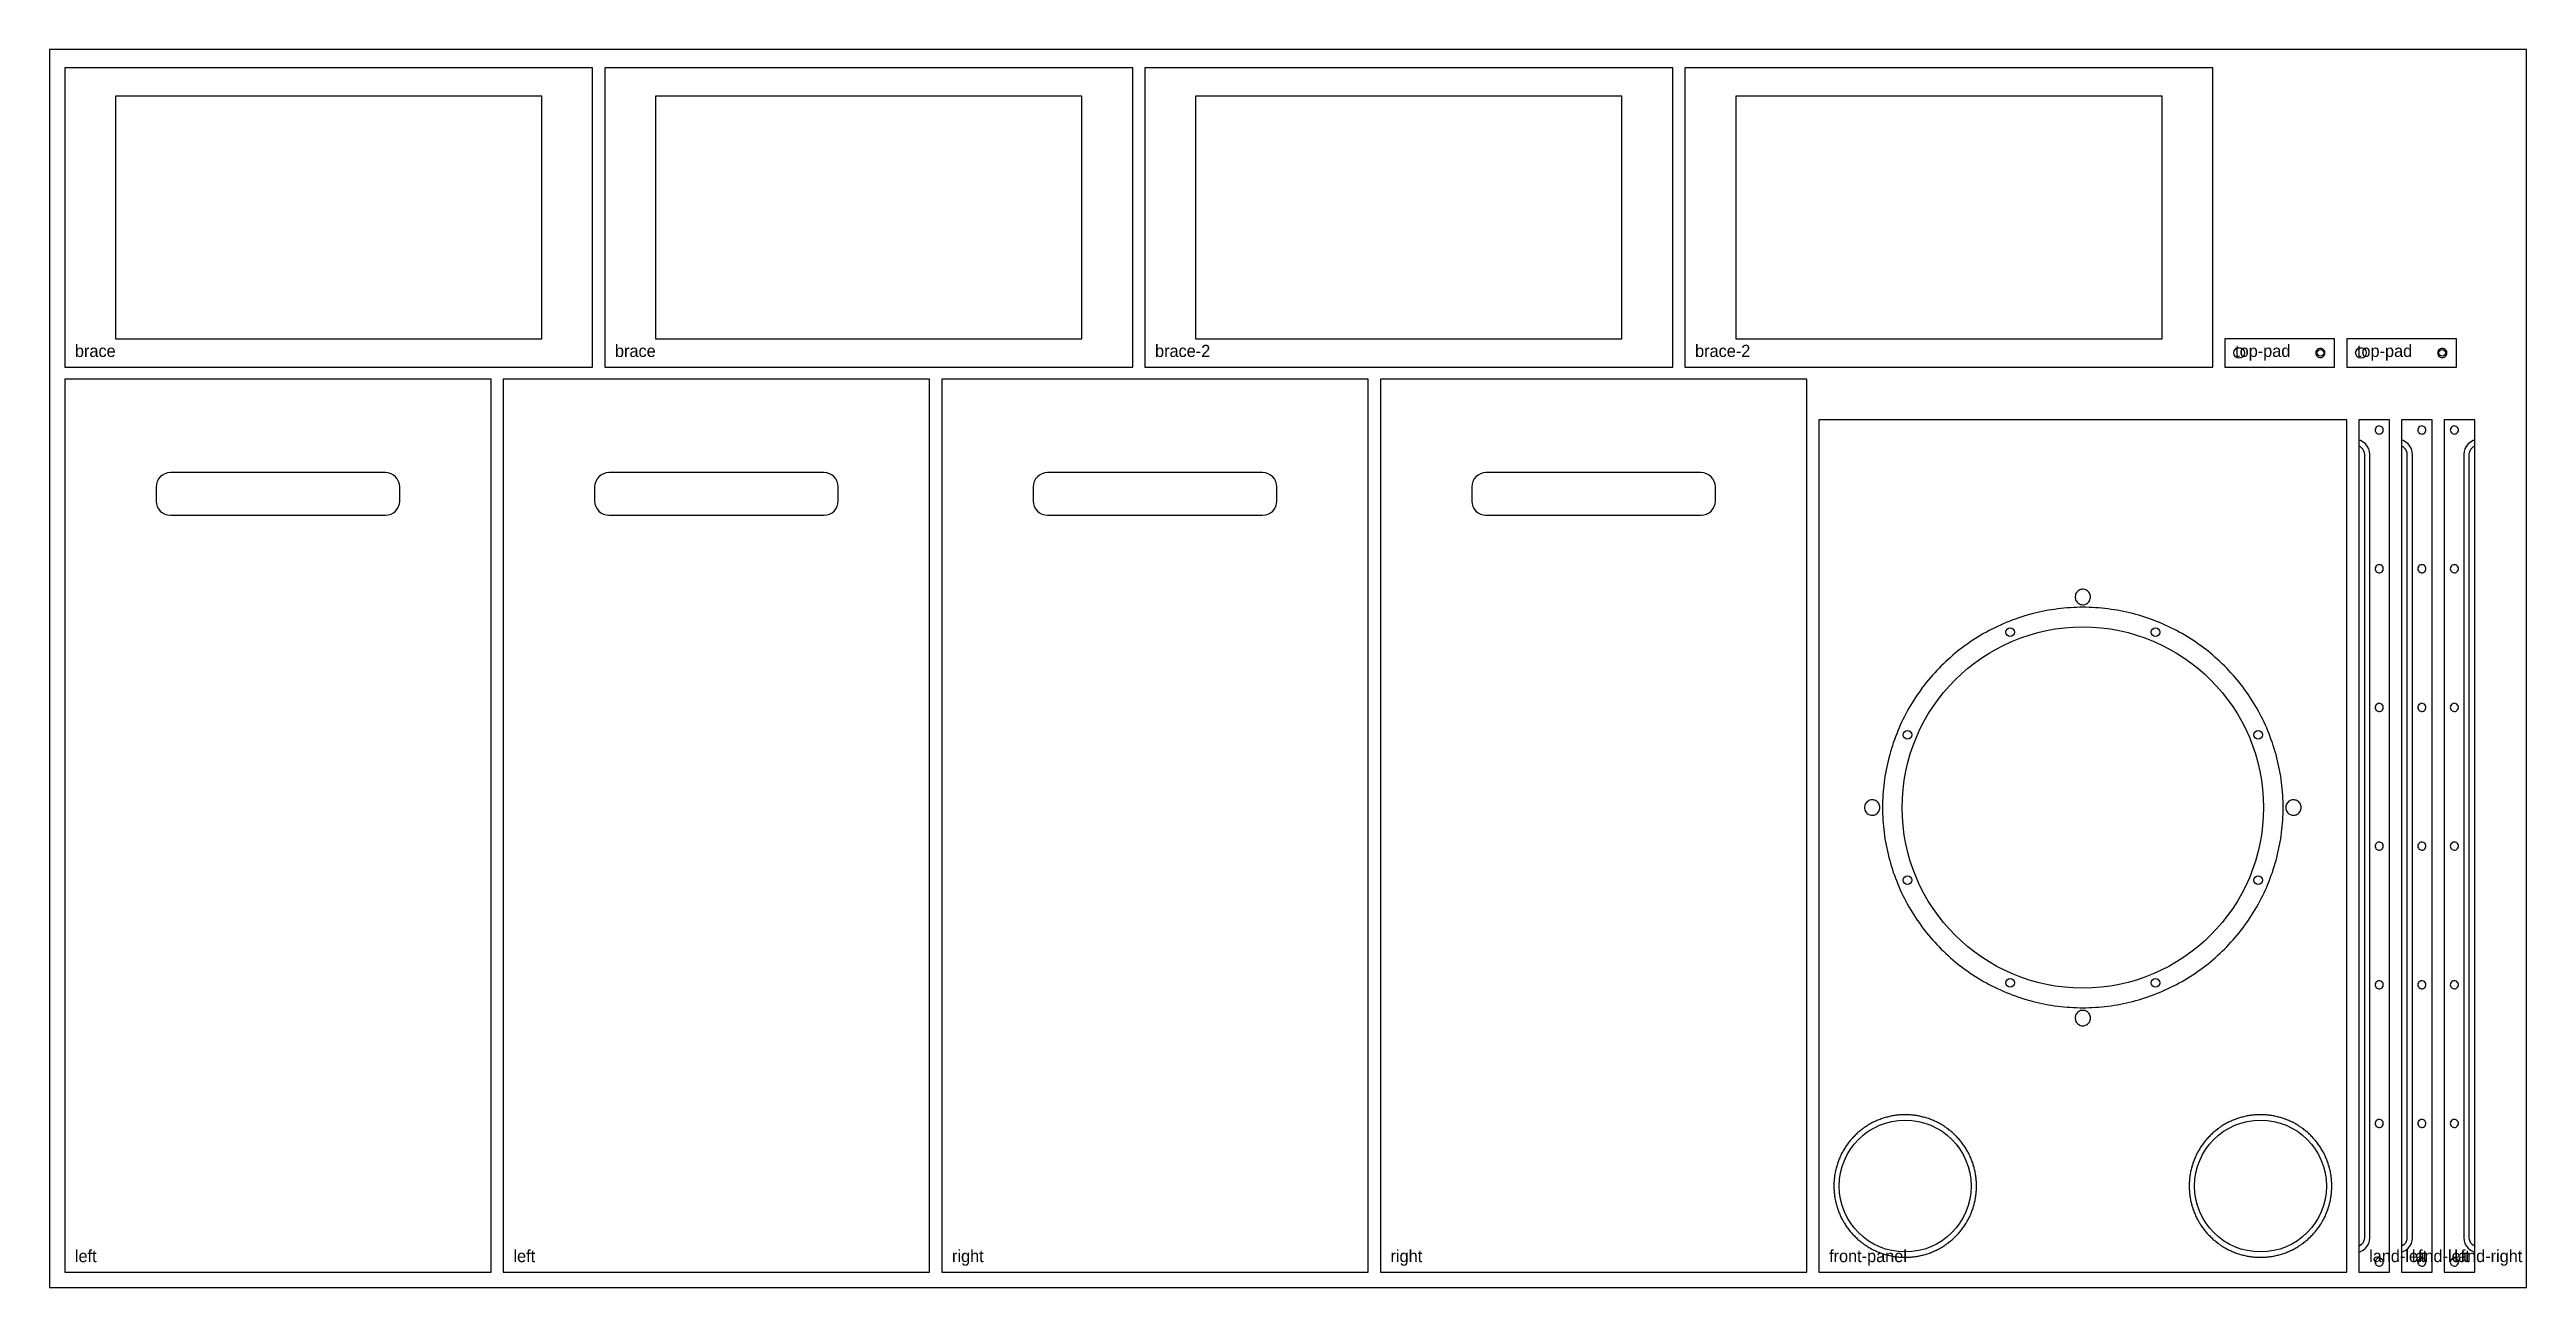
# Model space of a CAD drawing. Header units: millimetres. Extents: x 0 to 2440, y 0 to 1220.
import ezdxf

# ---------------------------------------------------------------- set-up
doc = ezdxf.new("R2010")
doc.units = ezdxf.units.MM
for name, color, linetype in [('CUT_INSIDE', 5, 'Continuous'), ('CUT_OUTSIDE', 1, 'Continuous'), ('POCKET_10MM', 3, 'Continuous'), ('POCKET_11MM', 3, 'Continuous'), ('POCKET_12MM', 3, 'Continuous'), ('POCKET_3.2MM', 3, 'Continuous'), ('POCKET_3MM', 3, 'Continuous'), ('POCKET_9MM', 3, 'Continuous')]:
    doc.layers.add(name, color=color, linetype=linetype)

msp = doc.modelspace()

# ---------------------------------------------------------------- linework, layer by layer
at = {"layer": 'CUT_INSIDE'}
for points in [[(65, 935), (485, 935), (485, 1174), (65, 1174), (65, 935)], [(597, 935), (1017, 935), (1017, 1174), (597, 1174), (597, 935)], [(1129, 935), (1549, 935), (1549, 1174), (1129, 1174), (1129, 935)], [(1661, 935), (2081, 935), (2081, 1174), (1661, 1174), (1661, 935)], [(106.1, 794.4), (105.3, 791.7), (105, 789), (105, 775), (105.3, 772.3), (106.1, 769.6), (107.4, 767.2), (109.1, 765.1), (111.2, 763.4), (113.6, 762.1), (116.3, 761.3), (119, 761), (331, 761), (333.7, 761.3), (336.4, 762.1), (338.8, 763.4), (340.9, 765.1), (342.6, 767.2), (343.9, 769.6), (344.7, 772.3), (345, 775), (345, 789), (344.7, 791.7), (343.9, 794.4), (342.6, 796.8), (340.9, 798.9), (338.8, 800.6), (336.4, 801.9), (333.7, 802.7), (331, 803), (119, 803), (116.3, 802.7), (113.6, 801.9), (111.2, 800.6), (109.1, 798.9), (107.4, 796.8), (106.1, 794.4)], [(538.1, 794.4), (537.3, 791.7), (537, 789), (537, 775), (537.3, 772.3), (538.1, 769.6), (539.4, 767.2), (541.1, 765.1), (543.2, 763.4), (545.6, 762.1), (548.3, 761.3), (551, 761), (763, 761), (765.7, 761.3), (768.4, 762.1), (770.8, 763.4), (772.9, 765.1), (774.6, 767.2), (775.9, 769.6), (776.7, 772.3), (777, 775), (777, 789), (776.7, 791.7), (775.9, 794.4), (774.6, 796.8), (772.9, 798.9), (770.8, 800.6), (768.4, 801.9), (765.7, 802.7), (763, 803), (551, 803), (548.3, 802.7), (545.6, 801.9), (543.2, 800.6), (541.1, 798.9), (539.4, 796.8), (538.1, 794.4)], [(970.1, 794.4), (969.3, 791.7), (969, 789), (969, 775), (969.3, 772.3), (970.1, 769.6), (971.4, 767.2), (973.1, 765.1), (975.2, 763.4), (977.6, 762.1), (980.3, 761.3), (983, 761), (1195, 761), (1197.7, 761.3), (1200.4, 762.1), (1202.8, 763.4), (1204.9, 765.1), (1206.6, 767.2), (1207.9, 769.6), (1208.7, 772.3), (1209, 775), (1209, 789), (1208.7, 791.7), (1207.9, 794.4), (1206.6, 796.8), (1204.9, 798.9), (1202.8, 800.6), (1200.4, 801.9), (1197.7, 802.7), (1195, 803), (983, 803), (980.3, 802.7), (977.6, 801.9), (975.2, 800.6), (973.1, 798.9), (971.4, 796.8), (970.1, 794.4)], [(1402.1, 794.4), (1401.3, 791.7), (1401, 789), (1401, 775), (1401.3, 772.3), (1402.1, 769.6), (1403.4, 767.2), (1405.1, 765.1), (1407.2, 763.4), (1409.6, 762.1), (1412.3, 761.3), (1415, 761), (1627, 761), (1629.7, 761.3), (1632.4, 762.1), (1634.8, 763.4), (1636.9, 765.1), (1638.6, 767.2), (1639.9, 769.6), (1640.7, 772.3), (1641, 775), (1641, 789), (1640.7, 791.7), (1639.9, 794.4), (1638.6, 796.8), (1636.9, 798.9), (1634.8, 800.6), (1632.4, 801.9), (1629.7, 802.7), (1627, 803), (1415, 803), (1412.3, 802.7), (1409.6, 801.9), (1407.2, 800.6), (1405.1, 798.9), (1403.4, 796.8), (1402.1, 794.4)]]:
    msp.add_lwpolyline(points, close=True, dxfattribs=at)
for centre, radius in [((2157, 921), 5.25), ((2237, 921), 3.25), ((2277, 921), 5.25), ((2357, 921), 3.25), ((2003, 473), 178), ((1931.4, 645.8), 4.25), ((2074.6, 645.8), 4.25), ((1830.2, 544.6), 4.25), ((2175.8, 544.6), 4.25), ((1830.2, 401.4), 4.25), ((2175.8, 401.4), 4.25), ((1931.4, 300.2), 4.25), ((2074.6, 300.2), 4.25), ((1828, 100), 65), ((2178, 100), 65)]:
    msp.add_circle(centre, radius, dxfattribs=at)
at = {"layer": 'CUT_OUTSIDE'}
for points in [[(15, 1202), (15, 907), (535, 907), (535, 1202), (15, 1202)], [(547, 1202), (547, 907), (1067, 907), (1067, 1202), (547, 1202)], [(1079, 1202), (1079, 907), (1599, 907), (1599, 1202), (1079, 1202)], [(1611, 1202), (1611, 907), (2131, 907), (2131, 1202), (1611, 1202)], [(2143, 935), (2143, 907), (2251, 907), (2251, 935), (2143, 935)], [(2263, 935), (2263, 907), (2371, 907), (2371, 935), (2263, 935)], [(435, 15), (435, 895), (15, 895), (15, 15), (435, 15)], [(867, 15), (867, 895), (447, 895), (447, 15), (867, 15)], [(1299, 15), (1299, 895), (879, 895), (879, 15), (1299, 15)], [(1731, 15), (1731, 895), (1311, 895), (1311, 15), (1731, 15)], [(1743, 15), (2263, 15), (2263, 855), (1743, 855), (1743, 15)], [(2275, 15), (2305, 15), (2305, 855), (2275, 855), (2275, 15)], [(2317, 15), (2347, 15), (2347, 855), (2317, 855), (2317, 15)], [(2359, 855), (2359, 15), (2389, 15), (2389, 855), (2359, 855)]]:
    msp.add_lwpolyline(points, close=True, dxfattribs=at)
at = {"layer": 'POCKET_10MM'}
for points in [[(2241.5, 921), (2241.4, 922), (2241.1, 923), (2240.5, 923.8), (2239.8, 924.5), (2239, 925.1), (2238, 925.4), (2237, 925.5), (2236, 925.4), (2235, 925.1), (2234.2, 924.5), (2233.5, 923.8), (2232.9, 923), (2232.6, 922), (2232.5, 921), (2232.6, 920), (2232.9, 919), (2233.5, 918.2), (2234.2, 917.5), (2235, 916.9), (2236, 916.6), (2237, 916.5), (2238, 916.6), (2239, 916.9), (2239.8, 917.5), (2240.5, 918.2), (2241.1, 919), (2241.4, 920), (2241.5, 921)], [(2361.5, 921), (2361.4, 922), (2361.1, 923), (2360.5, 923.8), (2359.8, 924.5), (2359, 925.1), (2358, 925.4), (2357, 925.5), (2356, 925.4), (2355, 925.1), (2354.2, 924.5), (2353.5, 923.8), (2352.9, 923), (2352.6, 922), (2352.5, 921), (2352.6, 920), (2352.9, 919), (2353.5, 918.2), (2354.2, 917.5), (2355, 916.9), (2356, 916.6), (2357, 916.5), (2358, 916.6), (2359, 916.9), (2359.8, 917.5), (2360.5, 918.2), (2361.1, 919), (2361.4, 920), (2361.5, 921)]]:
    msp.add_lwpolyline(points, close=True, dxfattribs=at)
at = {"layer": 'POCKET_11MM'}
msp.add_lwpolyline([(2200.3, 473), (2200.3, 476.1), (2200.2, 479.2), (2200.1, 482.3), (2199.9, 485.4), (2199.7, 488.5), (2199.4, 491.6), (2199.1, 494.7), (2198.7, 497.7), (2198.3, 500.8), (2197.9, 503.9), (2197.4, 506.9), (2196.8, 510), (2196.2, 513), (2195.5, 516), (2194.8, 519.1), (2194.1, 522.1), (2193.3, 525.1), (2192.5, 528), (2191.6, 531), (2190.6, 534), (2189.7, 536.9), (2188.6, 539.8), (2187.6, 542.7), (2186.4, 545.6), (2185.3, 548.5), (2184.1, 551.4), (2182.8, 554.2), (2181.5, 557), (2180.2, 559.8), (2178.8, 562.6), (2177.4, 565.3), (2175.9, 568), (2174.4, 570.8), (2172.8, 573.4), (2171.2, 576.1), (2169.6, 578.7), (2167.9, 581.3), (2166.2, 583.9), (2164.4, 586.4), (2162.6, 589), (2160.8, 591.5), (2158.9, 593.9), (2157, 596.4), (2155, 598.8), (2153, 601.1), (2151, 603.5), (2148.9, 605.8), (2146.8, 608.1), (2144.7, 610.3), (2142.5, 612.5), (2140.3, 614.7), (2138.1, 616.8), (2135.8, 618.9), (2133.5, 621), (2131.1, 623), (2128.8, 625), (2126.4, 627), (2123.9, 628.9), (2121.5, 630.8), (2119, 632.6), (2116.4, 634.4), (2113.9, 636.2), (2111.3, 637.9), (2108.7, 639.6), (2106.1, 641.2), (2103.4, 642.8), (2100.8, 644.4), (2098, 645.9), (2095.3, 647.4), (2092.6, 648.8), (2089.8, 650.2), (2087, 651.5), (2084.2, 652.8), (2081.4, 654.1), (2078.5, 655.3), (2075.6, 656.4), (2072.7, 657.6), (2069.8, 658.6), (2066.9, 659.7), (2064, 660.6), (2061, 661.6), (2058, 662.5), (2055.1, 663.3), (2052.1, 664.1), (2049.1, 664.8), (2046, 665.5), (2043, 666.2), (2040, 666.8), (2036.9, 667.4), (2033.9, 667.9), (2030.8, 668.3), (2027.7, 668.7), (2024.7, 669.1), (2021.6, 669.4), (2018.5, 669.7), (2015.4, 669.9), (2012.3, 670.1), (2009.2, 670.2), (2006.1, 670.3), (2003, 670.3), (1999.9, 670.3), (1996.8, 670.2), (1993.7, 670.1), (1990.6, 669.9), (1987.5, 669.7), (1984.4, 669.4), (1981.3, 669.1), (1978.3, 668.7), (1975.2, 668.3), (1972.1, 667.9), (1969.1, 667.4), (1966, 666.8), (1963, 666.2), (1960, 665.5), (1956.9, 664.8), (1953.9, 664.1), (1950.9, 663.3), (1948, 662.5), (1945, 661.6), (1942, 660.6), (1939.1, 659.7), (1936.2, 658.6), (1933.3, 657.6), (1930.4, 656.4), (1927.5, 655.3), (1924.6, 654.1), (1921.8, 652.8), (1919, 651.5), (1916.2, 650.2), (1913.4, 648.8), (1910.7, 647.4), (1908, 645.9), (1905.2, 644.4), (1902.6, 642.8), (1899.9, 641.2), (1897.3, 639.6), (1894.7, 637.9), (1892.1, 636.2), (1889.6, 634.4), (1887, 632.6), (1884.5, 630.8), (1882.1, 628.9), (1879.6, 627), (1877.2, 625), (1874.9, 623), (1872.5, 621), (1870.2, 618.9), (1867.9, 616.8), (1865.7, 614.7), (1863.5, 612.5), (1861.3, 610.3), (1859.2, 608.1), (1857.1, 605.8), (1855, 603.5), (1853, 601.1), (1851, 598.8), (1849, 596.4), (1847.1, 593.9), (1845.2, 591.5), (1843.4, 589), (1841.6, 586.4), (1839.8, 583.9), (1838.1, 581.3), (1836.4, 578.7), (1834.8, 576.1), (1833.2, 573.4), (1831.6, 570.8), (1830.1, 568), (1828.6, 565.3), (1827.2, 562.6), (1825.8, 559.8), (1824.5, 557), (1823.2, 554.2), (1821.9, 551.4), (1820.7, 548.5), (1819.6, 545.6), (1818.4, 542.7), (1817.4, 539.8), (1816.3, 536.9), (1815.4, 534), (1814.4, 531), (1813.5, 528), (1812.7, 525.1), (1811.9, 522.1), (1811.2, 519.1), (1810.5, 516), (1809.8, 513), (1809.2, 510), (1808.6, 506.9), (1808.1, 503.9), (1807.7, 500.8), (1807.3, 497.7), (1806.9, 494.7), (1806.6, 491.6), (1806.3, 488.5), (1806.1, 485.4), (1805.9, 482.3), (1805.8, 479.2), (1805.7, 476.1), (1805.7, 473), (1805.7, 469.9), (1805.8, 466.8), (1805.9, 463.7), (1806.1, 460.6), (1806.3, 457.5), (1806.6, 454.4), (1806.9, 451.3), (1807.3, 448.3), (1807.7, 445.2), (1808.1, 442.1), (1808.6, 439.1), (1809.2, 436), (1809.8, 433), (1810.5, 430), (1811.2, 426.9), (1811.9, 423.9), (1812.7, 420.9), (1813.5, 418), (1814.4, 415), (1815.4, 412), (1816.3, 409.1), (1817.4, 406.2), (1818.4, 403.3), (1819.6, 400.4), (1820.7, 397.5), (1821.9, 394.6), (1823.2, 391.8), (1824.5, 389), (1825.8, 386.2), (1827.2, 383.4), (1828.6, 380.7), (1830.1, 378), (1831.6, 375.2), (1833.2, 372.6), (1834.8, 369.9), (1836.4, 367.3), (1838.1, 364.7), (1839.8, 362.1), (1841.6, 359.6), (1843.4, 357), (1845.2, 354.5), (1847.1, 352.1), (1849, 349.6), (1851, 347.2), (1853, 344.9), (1855, 342.5), (1857.1, 340.2), (1859.2, 337.9), (1861.3, 335.7), (1863.5, 333.5), (1865.7, 331.3), (1867.9, 329.2), (1870.2, 327.1), (1872.5, 325), (1874.9, 323), (1877.2, 321), (1879.6, 319), (1882.1, 317.1), (1884.5, 315.2), (1887, 313.4), (1889.6, 311.6), (1892.1, 309.8), (1894.7, 308.1), (1897.3, 306.4), (1899.9, 304.8), (1902.6, 303.2), (1905.2, 301.6), (1908, 300.1), (1910.7, 298.6), (1913.4, 297.2), (1916.2, 295.8), (1919, 294.5), (1921.8, 293.2), (1924.6, 291.9), (1927.5, 290.7), (1930.4, 289.6), (1933.3, 288.4), (1936.2, 287.4), (1939.1, 286.3), (1942, 285.4), (1945, 284.4), (1948, 283.5), (1950.9, 282.7), (1953.9, 281.9), (1956.9, 281.2), (1960, 280.5), (1963, 279.8), (1966, 279.2), (1969.1, 278.6), (1972.1, 278.1), (1975.2, 277.7), (1978.3, 277.3), (1981.3, 276.9), (1984.4, 276.6), (1987.5, 276.3), (1990.6, 276.1), (1993.7, 275.9), (1996.8, 275.8), (1999.9, 275.7), (2003, 275.7), (2006.1, 275.7), (2009.2, 275.8), (2012.3, 275.9), (2015.4, 276.1), (2018.5, 276.3), (2021.6, 276.6), (2024.7, 276.9), (2027.7, 277.3), (2030.8, 277.7), (2033.9, 278.1), (2036.9, 278.6), (2040, 279.2), (2043, 279.8), (2046, 280.5), (2049.1, 281.2), (2052.1, 281.9), (2055.1, 282.7), (2058, 283.5), (2061, 284.4), (2064, 285.4), (2066.9, 286.3), (2069.8, 287.4), (2072.7, 288.4), (2075.6, 289.6), (2078.5, 290.7), (2081.4, 291.9), (2084.2, 293.2), (2087, 294.5), (2089.8, 295.8), (2092.6, 297.2), (2095.3, 298.6), (2098, 300.1), (2100.8, 301.6), (2103.4, 303.2), (2106.1, 304.8), (2108.7, 306.4), (2111.3, 308.1), (2113.9, 309.8), (2116.4, 311.6), (2119, 313.4), (2121.5, 315.2), (2123.9, 317.1), (2126.4, 319), (2128.8, 321), (2131.1, 323), (2133.5, 325), (2135.8, 327.1), (2138.1, 329.2), (2140.3, 331.3), (2142.5, 333.5), (2144.7, 335.7), (2146.8, 337.9), (2148.9, 340.2), (2151, 342.5), (2153, 344.9), (2155, 347.2), (2157, 349.6), (2158.9, 352.1), (2160.8, 354.5), (2162.6, 357), (2164.4, 359.6), (2166.2, 362.1), (2167.9, 364.7), (2169.6, 367.3), (2171.2, 369.9), (2172.8, 372.6), (2174.4, 375.2), (2175.9, 378), (2177.4, 380.7), (2178.8, 383.4), (2180.2, 386.2), (2181.5, 389), (2182.8, 391.8), (2184.1, 394.6), (2185.3, 397.5), (2186.4, 400.4), (2187.6, 403.3), (2188.6, 406.2), (2189.7, 409.1), (2190.6, 412), (2191.6, 415), (2192.5, 418), (2193.3, 420.9), (2194.1, 423.9), (2194.8, 426.9), (2195.5, 430), (2196.2, 433), (2196.8, 436), (2197.4, 439.1), (2197.9, 442.1), (2198.3, 445.2), (2198.7, 448.3), (2199.1, 451.3), (2199.4, 454.4), (2199.7, 457.5), (2199.9, 460.6), (2200.1, 463.7), (2200.2, 466.8), (2200.3, 469.9), (2200.3, 473)], close=True, dxfattribs=at)
at = {"layer": 'POCKET_12MM'}
for points in [[(2291, 845), (2291.1, 844), (2291.5, 843.1), (2292.1, 842.3), (2292.9, 841.6), (2293.8, 841.2), (2294.7, 841), (2295.7, 841.1), (2296.7, 841.4), (2297.5, 841.9), (2298.2, 842.6), (2298.7, 843.5), (2299, 844.5), (2299, 845.5), (2298.7, 846.5), (2298.2, 847.4), (2297.5, 848.1), (2296.7, 848.6), (2295.7, 848.9), (2294.7, 849), (2293.8, 848.8), (2292.9, 848.4), (2292.1, 847.7), (2291.5, 846.9), (2291.1, 846), (2291, 845)], [(2333, 845), (2333.1, 844), (2333.5, 843.1), (2334.1, 842.3), (2334.9, 841.6), (2335.8, 841.2), (2336.7, 841), (2337.7, 841.1), (2338.7, 841.4), (2339.5, 841.9), (2340.2, 842.6), (2340.7, 843.5), (2341, 844.5), (2341, 845.5), (2340.7, 846.5), (2340.2, 847.4), (2339.5, 848.1), (2338.7, 848.6), (2337.7, 848.9), (2336.7, 849), (2335.8, 848.8), (2334.9, 848.4), (2334.1, 847.7), (2333.5, 846.9), (2333.1, 846), (2333, 845)], [(2365, 845), (2365.1, 844), (2365.5, 843.1), (2366.1, 842.3), (2366.9, 841.6), (2367.8, 841.2), (2368.7, 841), (2369.7, 841.1), (2370.7, 841.4), (2371.5, 841.9), (2372.2, 842.6), (2372.7, 843.5), (2373, 844.5), (2373, 845.5), (2372.7, 846.5), (2372.2, 847.4), (2371.5, 848.1), (2370.7, 848.6), (2369.7, 848.9), (2368.7, 849), (2367.8, 848.8), (2366.9, 848.4), (2366.1, 847.7), (2365.5, 846.9), (2365.1, 846), (2365, 845)], [(2291, 708.3), (2291.1, 707.3), (2291.5, 706.4), (2292.1, 705.6), (2292.9, 705), (2293.8, 704.5), (2294.7, 704.3), (2295.7, 704.4), (2296.7, 704.7), (2297.5, 705.3), (2298.2, 706), (2298.7, 706.9), (2299, 707.8), (2299, 708.8), (2298.7, 709.8), (2298.2, 710.7), (2297.5, 711.4), (2296.7, 712), (2295.7, 712.3), (2294.7, 712.3), (2293.8, 712.1), (2292.9, 711.7), (2292.1, 711.1), (2291.5, 710.3), (2291.1, 709.3), (2291, 708.3)], [(2333, 708.3), (2333.1, 707.3), (2333.5, 706.4), (2334.1, 705.6), (2334.9, 705), (2335.8, 704.5), (2336.7, 704.3), (2337.7, 704.4), (2338.7, 704.7), (2339.5, 705.3), (2340.2, 706), (2340.7, 706.9), (2341, 707.8), (2341, 708.8), (2340.7, 709.8), (2340.2, 710.7), (2339.5, 711.4), (2338.7, 712), (2337.7, 712.3), (2336.7, 712.3), (2335.8, 712.1), (2334.9, 711.7), (2334.1, 711.1), (2333.5, 710.3), (2333.1, 709.3), (2333, 708.3)], [(2365, 708.3), (2365.1, 707.3), (2365.5, 706.4), (2366.1, 705.6), (2366.9, 705), (2367.8, 704.5), (2368.7, 704.3), (2369.7, 704.4), (2370.7, 704.7), (2371.5, 705.3), (2372.2, 706), (2372.7, 706.9), (2373, 707.8), (2373, 708.8), (2372.7, 709.8), (2372.2, 710.7), (2371.5, 711.4), (2370.7, 712), (2369.7, 712.3), (2368.7, 712.3), (2367.8, 712.1), (2366.9, 711.7), (2366.1, 711.1), (2365.5, 710.3), (2365.1, 709.3), (2365, 708.3)], [(2291, 571.7), (2291.1, 570.7), (2291.5, 569.7), (2292.1, 568.9), (2292.9, 568.3), (2293.8, 567.9), (2294.7, 567.7), (2295.7, 567.7), (2296.7, 568), (2297.5, 568.6), (2298.2, 569.3), (2298.7, 570.2), (2299, 571.2), (2299, 572.2), (2298.7, 573.1), (2298.2, 574), (2297.5, 574.7), (2296.7, 575.3), (2295.7, 575.6), (2294.7, 575.7), (2293.8, 575.5), (2292.9, 575), (2292.1, 574.4), (2291.5, 573.6), (2291.1, 572.7), (2291, 571.7)], [(2333, 571.7), (2333.1, 570.7), (2333.5, 569.7), (2334.1, 568.9), (2334.9, 568.3), (2335.8, 567.9), (2336.7, 567.7), (2337.7, 567.7), (2338.7, 568), (2339.5, 568.6), (2340.2, 569.3), (2340.7, 570.2), (2341, 571.2), (2341, 572.2), (2340.7, 573.1), (2340.2, 574), (2339.5, 574.7), (2338.7, 575.3), (2337.7, 575.6), (2336.7, 575.7), (2335.8, 575.5), (2334.9, 575), (2334.1, 574.4), (2333.5, 573.6), (2333.1, 572.7), (2333, 571.7)], [(2365, 571.7), (2365.1, 570.7), (2365.5, 569.7), (2366.1, 568.9), (2366.9, 568.3), (2367.8, 567.9), (2368.7, 567.7), (2369.7, 567.7), (2370.7, 568), (2371.5, 568.6), (2372.2, 569.3), (2372.7, 570.2), (2373, 571.2), (2373, 572.2), (2372.7, 573.1), (2372.2, 574), (2371.5, 574.7), (2370.7, 575.3), (2369.7, 575.6), (2368.7, 575.7), (2367.8, 575.5), (2366.9, 575), (2366.1, 574.4), (2365.5, 573.6), (2365.1, 572.7), (2365, 571.7)], [(2291, 435), (2291.1, 434), (2291.5, 433.1), (2292.1, 432.3), (2292.9, 431.6), (2293.8, 431.2), (2294.7, 431), (2295.7, 431.1), (2296.7, 431.4), (2297.5, 431.9), (2298.2, 432.6), (2298.7, 433.5), (2299, 434.5), (2299, 435.5), (2298.7, 436.5), (2298.2, 437.4), (2297.5, 438.1), (2296.7, 438.6), (2295.7, 438.9), (2294.7, 439), (2293.8, 438.8), (2292.9, 438.4), (2292.1, 437.7), (2291.5, 436.9), (2291.1, 436), (2291, 435)], [(2333, 435), (2333.1, 434), (2333.5, 433.1), (2334.1, 432.3), (2334.9, 431.6), (2335.8, 431.2), (2336.7, 431), (2337.7, 431.1), (2338.7, 431.4), (2339.5, 431.9), (2340.2, 432.6), (2340.7, 433.5), (2341, 434.5), (2341, 435.5), (2340.7, 436.5), (2340.2, 437.4), (2339.5, 438.1), (2338.7, 438.6), (2337.7, 438.9), (2336.7, 439), (2335.8, 438.8), (2334.9, 438.4), (2334.1, 437.7), (2333.5, 436.9), (2333.1, 436), (2333, 435)], [(2365, 435), (2365.1, 434), (2365.5, 433.1), (2366.1, 432.3), (2366.9, 431.6), (2367.8, 431.2), (2368.7, 431), (2369.7, 431.1), (2370.7, 431.4), (2371.5, 431.9), (2372.2, 432.6), (2372.7, 433.5), (2373, 434.5), (2373, 435.5), (2372.7, 436.5), (2372.2, 437.4), (2371.5, 438.1), (2370.7, 438.6), (2369.7, 438.9), (2368.7, 439), (2367.8, 438.8), (2366.9, 438.4), (2366.1, 437.7), (2365.5, 436.9), (2365.1, 436), (2365, 435)], [(2291, 298.3), (2291.1, 297.3), (2291.5, 296.4), (2292.1, 295.6), (2292.9, 295), (2293.8, 294.5), (2294.7, 294.3), (2295.7, 294.4), (2296.7, 294.7), (2297.5, 295.3), (2298.2, 296), (2298.7, 296.9), (2299, 297.8), (2299, 298.8), (2298.7, 299.8), (2298.2, 300.7), (2297.5, 301.4), (2296.7, 302), (2295.7, 302.3), (2294.7, 302.3), (2293.8, 302.1), (2292.9, 301.7), (2292.1, 301.1), (2291.5, 300.3), (2291.1, 299.3), (2291, 298.3)], [(2333, 298.3), (2333.1, 297.3), (2333.5, 296.4), (2334.1, 295.6), (2334.9, 295), (2335.8, 294.5), (2336.7, 294.3), (2337.7, 294.4), (2338.7, 294.7), (2339.5, 295.3), (2340.2, 296), (2340.7, 296.9), (2341, 297.8), (2341, 298.8), (2340.7, 299.8), (2340.2, 300.7), (2339.5, 301.4), (2338.7, 302), (2337.7, 302.3), (2336.7, 302.3), (2335.8, 302.1), (2334.9, 301.7), (2334.1, 301.1), (2333.5, 300.3), (2333.1, 299.3), (2333, 298.3)], [(2365, 298.3), (2365.1, 297.3), (2365.5, 296.4), (2366.1, 295.6), (2366.9, 295), (2367.8, 294.5), (2368.7, 294.3), (2369.7, 294.4), (2370.7, 294.7), (2371.5, 295.3), (2372.2, 296), (2372.7, 296.9), (2373, 297.8), (2373, 298.8), (2372.7, 299.8), (2372.2, 300.7), (2371.5, 301.4), (2370.7, 302), (2369.7, 302.3), (2368.7, 302.3), (2367.8, 302.1), (2366.9, 301.7), (2366.1, 301.1), (2365.5, 300.3), (2365.1, 299.3), (2365, 298.3)], [(2291, 161.7), (2291.1, 160.7), (2291.5, 159.7), (2292.1, 158.9), (2292.9, 158.3), (2293.8, 157.9), (2294.7, 157.7), (2295.7, 157.7), (2296.7, 158), (2297.5, 158.6), (2298.2, 159.3), (2298.7, 160.2), (2299, 161.2), (2299, 162.2), (2298.7, 163.1), (2298.2, 164), (2297.5, 164.7), (2296.7, 165.3), (2295.7, 165.6), (2294.7, 165.7), (2293.8, 165.5), (2292.9, 165), (2292.1, 164.4), (2291.5, 163.6), (2291.1, 162.7), (2291, 161.7)], [(2333, 161.7), (2333.1, 160.7), (2333.5, 159.7), (2334.1, 158.9), (2334.9, 158.3), (2335.8, 157.9), (2336.7, 157.7), (2337.7, 157.7), (2338.7, 158), (2339.5, 158.6), (2340.2, 159.3), (2340.7, 160.2), (2341, 161.2), (2341, 162.2), (2340.7, 163.1), (2340.2, 164), (2339.5, 164.7), (2338.7, 165.3), (2337.7, 165.6), (2336.7, 165.7), (2335.8, 165.5), (2334.9, 165), (2334.1, 164.4), (2333.5, 163.6), (2333.1, 162.7), (2333, 161.7)], [(2365, 161.7), (2365.1, 160.7), (2365.5, 159.7), (2366.1, 158.9), (2366.9, 158.3), (2367.8, 157.9), (2368.7, 157.7), (2369.7, 157.7), (2370.7, 158), (2371.5, 158.6), (2372.2, 159.3), (2372.7, 160.2), (2373, 161.2), (2373, 162.2), (2372.7, 163.1), (2372.2, 164), (2371.5, 164.7), (2370.7, 165.3), (2369.7, 165.6), (2368.7, 165.7), (2367.8, 165.5), (2366.9, 165), (2366.1, 164.4), (2365.5, 163.6), (2365.1, 162.7), (2365, 161.7)], [(2291, 25), (2291.1, 24), (2291.5, 23.1), (2292.1, 22.3), (2292.9, 21.6), (2293.8, 21.2), (2294.7, 21), (2295.7, 21.1), (2296.7, 21.4), (2297.5, 21.9), (2298.2, 22.6), (2298.7, 23.5), (2299, 24.5), (2299, 25.5), (2298.7, 26.5), (2298.2, 27.4), (2297.5, 28.1), (2296.7, 28.6), (2295.7, 28.9), (2294.7, 29), (2293.8, 28.8), (2292.9, 28.4), (2292.1, 27.7), (2291.5, 26.9), (2291.1, 26), (2291, 25)], [(2333, 25), (2333.1, 24), (2333.5, 23.1), (2334.1, 22.3), (2334.9, 21.6), (2335.8, 21.2), (2336.7, 21), (2337.7, 21.1), (2338.7, 21.4), (2339.5, 21.9), (2340.2, 22.6), (2340.7, 23.5), (2341, 24.5), (2341, 25.5), (2340.7, 26.5), (2340.2, 27.4), (2339.5, 28.1), (2338.7, 28.6), (2337.7, 28.9), (2336.7, 29), (2335.8, 28.8), (2334.9, 28.4), (2334.1, 27.7), (2333.5, 26.9), (2333.1, 26), (2333, 25)], [(2365, 25), (2365.1, 24), (2365.5, 23.1), (2366.1, 22.3), (2366.9, 21.6), (2367.8, 21.2), (2368.7, 21), (2369.7, 21.1), (2370.7, 21.4), (2371.5, 21.9), (2372.2, 22.6), (2372.7, 23.5), (2373, 24.5), (2373, 25.5), (2372.7, 26.5), (2372.2, 27.4), (2371.5, 28.1), (2370.7, 28.6), (2369.7, 28.9), (2368.7, 29), (2367.8, 28.8), (2366.9, 28.4), (2366.1, 27.7), (2365.5, 26.9), (2365.1, 26), (2365, 25)]]:
    msp.add_lwpolyline(points, close=True, dxfattribs=at)
at = {"layer": 'POCKET_3.2MM'}
for points in [[(2010.6, 680.5), (2010.5, 681.5), (2010.3, 682.5), (2010, 683.5), (2009.5, 684.4), (2009, 685.2), (2008.3, 686), (2007.5, 686.6), (2006.7, 687.2), (2005.7, 687.6), (2004.8, 687.9), (2003.8, 688.1), (2002.7, 688.1), (2001.7, 688), (2000.7, 687.8), (1999.8, 687.4), (1998.9, 686.9), (1998.1, 686.3), (1997.4, 685.6), (1996.7, 684.8), (1996.2, 683.9), (1995.8, 683), (1995.6, 682), (1995.4, 681), (1995.4, 680), (1995.6, 679), (1995.8, 678), (1996.2, 677.1), (1996.7, 676.2), (1997.4, 675.4), (1998.1, 674.7), (1998.9, 674.1), (1999.8, 673.6), (2000.7, 673.2), (2001.7, 673), (2002.7, 672.9), (2003.8, 672.9), (2004.8, 673.1), (2005.7, 673.4), (2006.7, 673.8), (2007.5, 674.4), (2008.3, 675), (2009, 675.8), (2009.5, 676.6), (2010, 677.5), (2010.3, 678.5), (2010.5, 679.5), (2010.6, 680.5)], [(1803.1, 473), (1803, 474), (1802.8, 475), (1802.5, 476), (1802, 476.9), (1801.5, 477.7), (1800.8, 478.5), (1800, 479.1), (1799.2, 479.7), (1798.2, 480.1), (1797.3, 480.4), (1796.3, 480.6), (1795.2, 480.6), (1794.2, 480.5), (1793.2, 480.3), (1792.3, 479.9), (1791.4, 479.4), (1790.6, 478.8), (1789.9, 478.1), (1789.2, 477.3), (1788.7, 476.4), (1788.3, 475.5), (1788.1, 474.5), (1787.9, 473.5), (1787.9, 472.5), (1788.1, 471.5), (1788.3, 470.5), (1788.7, 469.6), (1789.2, 468.7), (1789.9, 467.9), (1790.6, 467.2), (1791.4, 466.6), (1792.3, 466.1), (1793.2, 465.7), (1794.2, 465.5), (1795.2, 465.4), (1796.3, 465.4), (1797.3, 465.6), (1798.2, 465.9), (1799.2, 466.3), (1800, 466.9), (1800.8, 467.5), (1801.5, 468.3), (1802, 469.1), (1802.5, 470), (1802.8, 471), (1803, 472), (1803.1, 473)], [(2218.1, 473), (2218, 474), (2217.8, 475), (2217.5, 476), (2217, 476.9), (2216.5, 477.7), (2215.8, 478.5), (2215, 479.1), (2214.2, 479.7), (2213.2, 480.1), (2212.3, 480.4), (2211.3, 480.6), (2210.2, 480.6), (2209.2, 480.5), (2208.2, 480.3), (2207.3, 479.9), (2206.4, 479.4), (2205.6, 478.8), (2204.9, 478.1), (2204.2, 477.3), (2203.7, 476.4), (2203.3, 475.5), (2203.1, 474.5), (2202.9, 473.5), (2202.9, 472.5), (2203.1, 471.5), (2203.3, 470.5), (2203.7, 469.6), (2204.2, 468.7), (2204.9, 467.9), (2205.6, 467.2), (2206.4, 466.6), (2207.3, 466.1), (2208.2, 465.7), (2209.2, 465.5), (2210.2, 465.4), (2211.3, 465.4), (2212.3, 465.6), (2213.2, 465.9), (2214.2, 466.3), (2215, 466.9), (2215.8, 467.5), (2216.5, 468.3), (2217, 469.1), (2217.5, 470), (2217.8, 471), (2218, 472), (2218.1, 473)], [(2010.6, 265.5), (2010.5, 266.5), (2010.3, 267.5), (2010, 268.5), (2009.5, 269.4), (2009, 270.2), (2008.3, 271), (2007.5, 271.6), (2006.7, 272.2), (2005.7, 272.6), (2004.8, 272.9), (2003.8, 273.1), (2002.7, 273.1), (2001.7, 273), (2000.7, 272.8), (1999.8, 272.4), (1998.9, 271.9), (1998.1, 271.3), (1997.4, 270.6), (1996.7, 269.8), (1996.2, 268.9), (1995.8, 268), (1995.6, 267), (1995.4, 266), (1995.4, 265), (1995.6, 264), (1995.8, 263), (1996.2, 262.1), (1996.7, 261.2), (1997.4, 260.4), (1998.1, 259.7), (1998.9, 259.1), (1999.8, 258.6), (2000.7, 258.2), (2001.7, 258), (2002.7, 257.9), (2003.8, 257.9), (2004.8, 258.1), (2005.7, 258.4), (2006.7, 258.8), (2007.5, 259.4), (2008.3, 260), (2009, 260.8), (2009.5, 261.6), (2010, 262.5), (2010.3, 263.5), (2010.5, 264.5), (2010.6, 265.5)]]:
    msp.add_lwpolyline(points, close=True, dxfattribs=at)
at = {"layer": 'POCKET_3MM'}
for points in [[(2275, 835.1), (2275, 829.4), (2276.2, 828.7), (2277.6, 827.6), (2278.7, 826.2), (2279.6, 824.6), (2280.1, 822.8), (2280.3, 821), (2280.3, 49), (2280.1, 47.2), (2279.6, 45.4), (2278.7, 43.8), (2277.6, 42.4), (2276.2, 41.3), (2275, 40.6), (2275, 34.9), (2276.6, 35.4), (2279.2, 36.8), (2281.4, 38.6), (2283.2, 40.8), (2284.6, 43.4), (2285.4, 46.1), (2285.7, 49), (2285.7, 821), (2285.4, 823.9), (2284.6, 826.6), (2283.2, 829.2), (2281.4, 831.4), (2279.2, 833.2), (2276.6, 834.6), (2275, 835.1)], [(2317, 835.1), (2317, 829.4), (2318.2, 828.7), (2319.6, 827.6), (2320.7, 826.2), (2321.6, 824.6), (2322.1, 822.8), (2322.3, 821), (2322.3, 49), (2322.1, 47.2), (2321.6, 45.4), (2320.7, 43.8), (2319.6, 42.4), (2318.2, 41.3), (2317, 40.6), (2317, 34.9), (2318.6, 35.4), (2321.2, 36.8), (2323.4, 38.6), (2325.2, 40.8), (2326.6, 43.4), (2327.4, 46.1), (2327.7, 49), (2327.7, 821), (2327.4, 823.9), (2326.6, 826.6), (2325.2, 829.2), (2323.4, 831.4), (2321.2, 833.2), (2318.6, 834.6), (2317, 835.1)], [(2378.3, 821), (2378.3, 49), (2378.6, 46.1), (2379.4, 43.4), (2380.8, 40.8), (2382.6, 38.6), (2384.8, 36.8), (2387.4, 35.4), (2389, 34.9), (2389, 40.6), (2387.8, 41.3), (2386.4, 42.4), (2385.3, 43.8), (2384.4, 45.4), (2383.9, 47.2), (2383.7, 49), (2383.7, 821), (2383.9, 822.8), (2384.4, 824.6), (2385.3, 826.2), (2386.4, 827.6), (2387.8, 828.7), (2389, 829.4), (2389, 835.1), (2387.4, 834.6), (2384.8, 833.2), (2382.6, 831.4), (2380.8, 829.2), (2379.4, 826.6), (2378.6, 823.9), (2378.3, 821)]]:
    msp.add_lwpolyline(points, close=True, dxfattribs=at)
at = {"layer": 'POCKET_9MM'}
for points in [[(1898.2, 100), (1898.2, 101.1), (1898.2, 102.2), (1898.2, 103.3), (1898.1, 104.4), (1898, 105.5), (1897.9, 106.6), (1897.8, 107.7), (1897.7, 108.8), (1897.5, 109.9), (1897.4, 111), (1897.2, 112.1), (1897, 113.2), (1896.8, 114.2), (1896.6, 115.3), (1896.3, 116.4), (1896, 117.5), (1895.8, 118.5), (1895.5, 119.6), (1895.1, 120.7), (1894.8, 121.7), (1894.5, 122.8), (1894.1, 123.8), (1893.7, 124.8), (1893.3, 125.9), (1892.9, 126.9), (1892.5, 127.9), (1892, 128.9), (1891.6, 129.9), (1891.1, 130.9), (1890.6, 131.9), (1890.1, 132.9), (1889.6, 133.8), (1889, 134.8), (1888.5, 135.8), (1887.9, 136.7), (1887.3, 137.6), (1886.7, 138.6), (1886.1, 139.5), (1885.5, 140.4), (1884.8, 141.3), (1884.2, 142.2), (1883.5, 143.1), (1882.8, 143.9), (1882.1, 144.8), (1881.4, 145.6), (1880.7, 146.5), (1880, 147.3), (1879.2, 148.1), (1878.4, 148.9), (1877.7, 149.7), (1876.9, 150.4), (1876.1, 151.2), (1875.3, 152), (1874.5, 152.7), (1873.6, 153.4), (1872.8, 154.1), (1871.9, 154.8), (1871.1, 155.5), (1870.2, 156.2), (1869.3, 156.8), (1868.4, 157.5), (1867.5, 158.1), (1866.6, 158.7), (1865.6, 159.3), (1864.7, 159.9), (1863.8, 160.5), (1862.8, 161), (1861.8, 161.6), (1860.9, 162.1), (1859.9, 162.6), (1858.9, 163.1), (1857.9, 163.6), (1856.9, 164), (1855.9, 164.5), (1854.9, 164.9), (1853.9, 165.3), (1852.8, 165.7), (1851.8, 166.1), (1850.8, 166.5), (1849.7, 166.8), (1848.7, 167.1), (1847.6, 167.5), (1846.5, 167.8), (1845.5, 168), (1844.4, 168.3), (1843.3, 168.6), (1842.2, 168.8), (1841.2, 169), (1840.1, 169.2), (1839, 169.4), (1837.9, 169.5), (1836.8, 169.7), (1835.7, 169.8), (1834.6, 169.9), (1833.5, 170), (1832.4, 170.1), (1831.3, 170.2), (1830.2, 170.2), (1829.1, 170.2), (1828, 170.2), (1826.9, 170.2), (1825.8, 170.2), (1824.7, 170.2), (1823.6, 170.1), (1822.5, 170), (1821.4, 169.9), (1820.3, 169.8), (1819.2, 169.7), (1818.1, 169.5), (1817, 169.4), (1815.9, 169.2), (1814.8, 169), (1813.8, 168.8), (1812.7, 168.6), (1811.6, 168.3), (1810.5, 168), (1809.5, 167.8), (1808.4, 167.5), (1807.3, 167.1), (1806.3, 166.8), (1805.2, 166.5), (1804.2, 166.1), (1803.2, 165.7), (1802.1, 165.3), (1801.1, 164.9), (1800.1, 164.5), (1799.1, 164), (1798.1, 163.6), (1797.1, 163.1), (1796.1, 162.6), (1795.1, 162.1), (1794.2, 161.6), (1793.2, 161), (1792.2, 160.5), (1791.3, 159.9), (1790.4, 159.3), (1789.4, 158.7), (1788.5, 158.1), (1787.6, 157.5), (1786.7, 156.8), (1785.8, 156.2), (1784.9, 155.5), (1784.1, 154.8), (1783.2, 154.1), (1782.4, 153.4), (1781.5, 152.7), (1780.7, 152), (1779.9, 151.2), (1779.1, 150.4), (1778.3, 149.7), (1777.6, 148.9), (1776.8, 148.1), (1776, 147.3), (1775.3, 146.5), (1774.6, 145.6), (1773.9, 144.8), (1773.2, 143.9), (1772.5, 143.1), (1771.8, 142.2), (1771.2, 141.3), (1770.5, 140.4), (1769.9, 139.5), (1769.3, 138.6), (1768.7, 137.6), (1768.1, 136.7), (1767.5, 135.8), (1767, 134.8), (1766.4, 133.8), (1765.9, 132.9), (1765.4, 131.9), (1764.9, 130.9), (1764.4, 129.9), (1764, 128.9), (1763.5, 127.9), (1763.1, 126.9), (1762.7, 125.9), (1762.3, 124.8), (1761.9, 123.8), (1761.5, 122.8), (1761.2, 121.7), (1760.9, 120.7), (1760.5, 119.6), (1760.2, 118.5), (1760, 117.5), (1759.7, 116.4), (1759.4, 115.3), (1759.2, 114.2), (1759, 113.2), (1758.8, 112.1), (1758.6, 111), (1758.5, 109.9), (1758.3, 108.8), (1758.2, 107.7), (1758.1, 106.6), (1758, 105.5), (1757.9, 104.4), (1757.8, 103.3), (1757.8, 102.2), (1757.8, 101.1), (1757.8, 100), (1757.8, 98.9), (1757.8, 97.8), (1757.8, 96.7), (1757.9, 95.6), (1758, 94.5), (1758.1, 93.4), (1758.2, 92.3), (1758.3, 91.2), (1758.5, 90.1), (1758.6, 89), (1758.8, 87.9), (1759, 86.8), (1759.2, 85.8), (1759.4, 84.7), (1759.7, 83.6), (1760, 82.5), (1760.2, 81.5), (1760.5, 80.4), (1760.9, 79.3), (1761.2, 78.3), (1761.5, 77.2), (1761.9, 76.2), (1762.3, 75.2), (1762.7, 74.1), (1763.1, 73.1), (1763.5, 72.1), (1764, 71.1), (1764.4, 70.1), (1764.9, 69.1), (1765.4, 68.1), (1765.9, 67.1), (1766.4, 66.2), (1767, 65.2), (1767.5, 64.2), (1768.1, 63.3), (1768.7, 62.4), (1769.3, 61.4), (1769.9, 60.5), (1770.5, 59.6), (1771.2, 58.7), (1771.8, 57.8), (1772.5, 56.9), (1773.2, 56.1), (1773.9, 55.2), (1774.6, 54.4), (1775.3, 53.5), (1776, 52.7), (1776.8, 51.9), (1777.6, 51.1), (1778.3, 50.3), (1779.1, 49.6), (1779.9, 48.8), (1780.7, 48), (1781.5, 47.3), (1782.4, 46.6), (1783.2, 45.9), (1784.1, 45.2), (1784.9, 44.5), (1785.8, 43.8), (1786.7, 43.2), (1787.6, 42.5), (1788.5, 41.9), (1789.4, 41.3), (1790.4, 40.7), (1791.3, 40.1), (1792.2, 39.5), (1793.2, 39), (1794.2, 38.4), (1795.1, 37.9), (1796.1, 37.4), (1797.1, 36.9), (1798.1, 36.4), (1799.1, 36), (1800.1, 35.5), (1801.1, 35.1), (1802.1, 34.7), (1803.2, 34.3), (1804.2, 33.9), (1805.2, 33.5), (1806.3, 33.2), (1807.3, 32.9), (1808.4, 32.5), (1809.5, 32.2), (1810.5, 32), (1811.6, 31.7), (1812.7, 31.4), (1813.8, 31.2), (1814.8, 31), (1815.9, 30.8), (1817, 30.6), (1818.1, 30.5), (1819.2, 30.3), (1820.3, 30.2), (1821.4, 30.1), (1822.5, 30), (1823.6, 29.9), (1824.7, 29.8), (1825.8, 29.8), (1826.9, 29.8), (1828, 29.8), (1829.1, 29.8), (1830.2, 29.8), (1831.3, 29.8), (1832.4, 29.9), (1833.5, 30), (1834.6, 30.1), (1835.7, 30.2), (1836.8, 30.3), (1837.9, 30.5), (1839, 30.6), (1840.1, 30.8), (1841.2, 31), (1842.2, 31.2), (1843.3, 31.4), (1844.4, 31.7), (1845.5, 32), (1846.5, 32.2), (1847.6, 32.5), (1848.7, 32.9), (1849.7, 33.2), (1850.8, 33.5), (1851.8, 33.9), (1852.8, 34.3), (1853.9, 34.7), (1854.9, 35.1), (1855.9, 35.5), (1856.9, 36), (1857.9, 36.4), (1858.9, 36.9), (1859.9, 37.4), (1860.9, 37.9), (1861.8, 38.4), (1862.8, 39), (1863.8, 39.5), (1864.7, 40.1), (1865.6, 40.7), (1866.6, 41.3), (1867.5, 41.9), (1868.4, 42.5), (1869.3, 43.2), (1870.2, 43.8), (1871.1, 44.5), (1871.9, 45.2), (1872.8, 45.9), (1873.6, 46.6), (1874.5, 47.3), (1875.3, 48), (1876.1, 48.8), (1876.9, 49.6), (1877.7, 50.3), (1878.4, 51.1), (1879.2, 51.9), (1880, 52.7), (1880.7, 53.5), (1881.4, 54.4), (1882.1, 55.2), (1882.8, 56.1), (1883.5, 56.9), (1884.2, 57.8), (1884.8, 58.7), (1885.5, 59.6), (1886.1, 60.5), (1886.7, 61.4), (1887.3, 62.4), (1887.9, 63.3), (1888.5, 64.2), (1889, 65.2), (1889.6, 66.2), (1890.1, 67.1), (1890.6, 68.1), (1891.1, 69.1), (1891.6, 70.1), (1892, 71.1), (1892.5, 72.1), (1892.9, 73.1), (1893.3, 74.1), (1893.7, 75.2), (1894.1, 76.2), (1894.5, 77.2), (1894.8, 78.3), (1895.1, 79.3), (1895.5, 80.4), (1895.8, 81.5), (1896, 82.5), (1896.3, 83.6), (1896.6, 84.7), (1896.8, 85.8), (1897, 86.8), (1897.2, 87.9), (1897.4, 89), (1897.5, 90.1), (1897.7, 91.2), (1897.8, 92.3), (1897.9, 93.4), (1898, 94.5), (1898.1, 95.6), (1898.2, 96.7), (1898.2, 97.8), (1898.2, 98.9), (1898.2, 100)], [(2248.2, 100), (2248.2, 101.1), (2248.2, 102.2), (2248.2, 103.3), (2248.1, 104.4), (2248, 105.5), (2247.9, 106.6), (2247.8, 107.7), (2247.7, 108.8), (2247.5, 109.9), (2247.4, 111), (2247.2, 112.1), (2247, 113.2), (2246.8, 114.2), (2246.6, 115.3), (2246.3, 116.4), (2246, 117.5), (2245.8, 118.5), (2245.5, 119.6), (2245.1, 120.7), (2244.8, 121.7), (2244.5, 122.8), (2244.1, 123.8), (2243.7, 124.8), (2243.3, 125.9), (2242.9, 126.9), (2242.5, 127.9), (2242, 128.9), (2241.6, 129.9), (2241.1, 130.9), (2240.6, 131.9), (2240.1, 132.9), (2239.6, 133.8), (2239, 134.8), (2238.5, 135.8), (2237.9, 136.7), (2237.3, 137.6), (2236.7, 138.6), (2236.1, 139.5), (2235.5, 140.4), (2234.8, 141.3), (2234.2, 142.2), (2233.5, 143.1), (2232.8, 143.9), (2232.1, 144.8), (2231.4, 145.6), (2230.7, 146.5), (2230, 147.3), (2229.2, 148.1), (2228.4, 148.9), (2227.7, 149.7), (2226.9, 150.4), (2226.1, 151.2), (2225.3, 152), (2224.5, 152.7), (2223.6, 153.4), (2222.8, 154.1), (2221.9, 154.8), (2221.1, 155.5), (2220.2, 156.2), (2219.3, 156.8), (2218.4, 157.5), (2217.5, 158.1), (2216.6, 158.7), (2215.6, 159.3), (2214.7, 159.9), (2213.8, 160.5), (2212.8, 161), (2211.8, 161.6), (2210.9, 162.1), (2209.9, 162.6), (2208.9, 163.1), (2207.9, 163.6), (2206.9, 164), (2205.9, 164.5), (2204.9, 164.9), (2203.9, 165.3), (2202.8, 165.7), (2201.8, 166.1), (2200.8, 166.5), (2199.7, 166.8), (2198.7, 167.1), (2197.6, 167.5), (2196.5, 167.8), (2195.5, 168), (2194.4, 168.3), (2193.3, 168.6), (2192.2, 168.8), (2191.2, 169), (2190.1, 169.2), (2189, 169.4), (2187.9, 169.5), (2186.8, 169.7), (2185.7, 169.8), (2184.6, 169.9), (2183.5, 170), (2182.4, 170.1), (2181.3, 170.2), (2180.2, 170.2), (2179.1, 170.2), (2178, 170.2), (2176.9, 170.2), (2175.8, 170.2), (2174.7, 170.2), (2173.6, 170.1), (2172.5, 170), (2171.4, 169.9), (2170.3, 169.8), (2169.2, 169.7), (2168.1, 169.5), (2167, 169.4), (2165.9, 169.2), (2164.8, 169), (2163.8, 168.8), (2162.7, 168.6), (2161.6, 168.3), (2160.5, 168), (2159.5, 167.8), (2158.4, 167.5), (2157.3, 167.1), (2156.3, 166.8), (2155.2, 166.5), (2154.2, 166.1), (2153.2, 165.7), (2152.1, 165.3), (2151.1, 164.9), (2150.1, 164.5), (2149.1, 164), (2148.1, 163.6), (2147.1, 163.1), (2146.1, 162.6), (2145.1, 162.1), (2144.2, 161.6), (2143.2, 161), (2142.2, 160.5), (2141.3, 159.9), (2140.4, 159.3), (2139.4, 158.7), (2138.5, 158.1), (2137.6, 157.5), (2136.7, 156.8), (2135.8, 156.2), (2134.9, 155.5), (2134.1, 154.8), (2133.2, 154.1), (2132.4, 153.4), (2131.5, 152.7), (2130.7, 152), (2129.9, 151.2), (2129.1, 150.4), (2128.3, 149.7), (2127.6, 148.9), (2126.8, 148.1), (2126, 147.3), (2125.3, 146.5), (2124.6, 145.6), (2123.9, 144.8), (2123.2, 143.9), (2122.5, 143.1), (2121.8, 142.2), (2121.2, 141.3), (2120.5, 140.4), (2119.9, 139.5), (2119.3, 138.6), (2118.7, 137.6), (2118.1, 136.7), (2117.5, 135.8), (2117, 134.8), (2116.4, 133.8), (2115.9, 132.9), (2115.4, 131.9), (2114.9, 130.9), (2114.4, 129.9), (2114, 128.9), (2113.5, 127.9), (2113.1, 126.9), (2112.7, 125.9), (2112.3, 124.8), (2111.9, 123.8), (2111.5, 122.8), (2111.2, 121.7), (2110.9, 120.7), (2110.5, 119.6), (2110.2, 118.5), (2110, 117.5), (2109.7, 116.4), (2109.4, 115.3), (2109.2, 114.2), (2109, 113.2), (2108.8, 112.1), (2108.6, 111), (2108.5, 109.9), (2108.3, 108.8), (2108.2, 107.7), (2108.1, 106.6), (2108, 105.5), (2107.9, 104.4), (2107.8, 103.3), (2107.8, 102.2), (2107.8, 101.1), (2107.8, 100), (2107.8, 98.9), (2107.8, 97.8), (2107.8, 96.7), (2107.9, 95.6), (2108, 94.5), (2108.1, 93.4), (2108.2, 92.3), (2108.3, 91.2), (2108.5, 90.1), (2108.6, 89), (2108.8, 87.9), (2109, 86.8), (2109.2, 85.8), (2109.4, 84.7), (2109.7, 83.6), (2110, 82.5), (2110.2, 81.5), (2110.5, 80.4), (2110.9, 79.3), (2111.2, 78.3), (2111.5, 77.2), (2111.9, 76.2), (2112.3, 75.2), (2112.7, 74.1), (2113.1, 73.1), (2113.5, 72.1), (2114, 71.1), (2114.4, 70.1), (2114.9, 69.1), (2115.4, 68.1), (2115.9, 67.1), (2116.4, 66.2), (2117, 65.2), (2117.5, 64.2), (2118.1, 63.3), (2118.7, 62.4), (2119.3, 61.4), (2119.9, 60.5), (2120.5, 59.6), (2121.2, 58.7), (2121.8, 57.8), (2122.5, 56.9), (2123.2, 56.1), (2123.9, 55.2), (2124.6, 54.4), (2125.3, 53.5), (2126, 52.7), (2126.8, 51.9), (2127.6, 51.1), (2128.3, 50.3), (2129.1, 49.6), (2129.9, 48.8), (2130.7, 48), (2131.5, 47.3), (2132.4, 46.6), (2133.2, 45.9), (2134.1, 45.2), (2134.9, 44.5), (2135.8, 43.8), (2136.7, 43.2), (2137.6, 42.5), (2138.5, 41.9), (2139.4, 41.3), (2140.4, 40.7), (2141.3, 40.1), (2142.2, 39.5), (2143.2, 39), (2144.2, 38.4), (2145.1, 37.9), (2146.1, 37.4), (2147.1, 36.9), (2148.1, 36.4), (2149.1, 36), (2150.1, 35.5), (2151.1, 35.1), (2152.1, 34.7), (2153.2, 34.3), (2154.2, 33.9), (2155.2, 33.5), (2156.3, 33.2), (2157.3, 32.9), (2158.4, 32.5), (2159.5, 32.2), (2160.5, 32), (2161.6, 31.7), (2162.7, 31.4), (2163.8, 31.2), (2164.8, 31), (2165.9, 30.8), (2167, 30.6), (2168.1, 30.5), (2169.2, 30.3), (2170.3, 30.2), (2171.4, 30.1), (2172.5, 30), (2173.6, 29.9), (2174.7, 29.8), (2175.8, 29.8), (2176.9, 29.8), (2178, 29.8), (2179.1, 29.8), (2180.2, 29.8), (2181.3, 29.8), (2182.4, 29.9), (2183.5, 30), (2184.6, 30.1), (2185.7, 30.2), (2186.8, 30.3), (2187.9, 30.5), (2189, 30.6), (2190.1, 30.8), (2191.2, 31), (2192.2, 31.2), (2193.3, 31.4), (2194.4, 31.7), (2195.5, 32), (2196.5, 32.2), (2197.6, 32.5), (2198.7, 32.9), (2199.7, 33.2), (2200.8, 33.5), (2201.8, 33.9), (2202.8, 34.3), (2203.9, 34.7), (2204.9, 35.1), (2205.9, 35.5), (2206.9, 36), (2207.9, 36.4), (2208.9, 36.9), (2209.9, 37.4), (2210.9, 37.9), (2211.8, 38.4), (2212.8, 39), (2213.8, 39.5), (2214.7, 40.1), (2215.6, 40.7), (2216.6, 41.3), (2217.5, 41.9), (2218.4, 42.5), (2219.3, 43.2), (2220.2, 43.8), (2221.1, 44.5), (2221.9, 45.2), (2222.8, 45.9), (2223.6, 46.6), (2224.5, 47.3), (2225.3, 48), (2226.1, 48.8), (2226.9, 49.6), (2227.7, 50.3), (2228.4, 51.1), (2229.2, 51.9), (2230, 52.7), (2230.7, 53.5), (2231.4, 54.4), (2232.1, 55.2), (2232.8, 56.1), (2233.5, 56.9), (2234.2, 57.8), (2234.8, 58.7), (2235.5, 59.6), (2236.1, 60.5), (2236.7, 61.4), (2237.3, 62.4), (2237.9, 63.3), (2238.5, 64.2), (2239, 65.2), (2239.6, 66.2), (2240.1, 67.1), (2240.6, 68.1), (2241.1, 69.1), (2241.6, 70.1), (2242, 71.1), (2242.5, 72.1), (2242.9, 73.1), (2243.3, 74.1), (2243.7, 75.2), (2244.1, 76.2), (2244.5, 77.2), (2244.8, 78.3), (2245.1, 79.3), (2245.5, 80.4), (2245.8, 81.5), (2246, 82.5), (2246.3, 83.6), (2246.6, 84.7), (2246.8, 85.8), (2247, 86.8), (2247.2, 87.9), (2247.4, 89), (2247.5, 90.1), (2247.7, 91.2), (2247.8, 92.3), (2247.9, 93.4), (2248, 94.5), (2248.1, 95.6), (2248.2, 96.7), (2248.2, 97.8), (2248.2, 98.9), (2248.2, 100)]]:
    msp.add_lwpolyline(points, close=True, dxfattribs=at)
at = {"layer": 'SHEET_EDGE'}
msp.add_lwpolyline([(0, 0), (2440, 0), (2440, 1220), (0, 1220)], close=True, dxfattribs=at)

# ---------------------------------------------------------------- texts
at = {"layer": 'NOTES'}
for s, p in [('brace', (25, 917)), ('brace', (557, 917)), ('brace-2', (1089, 917)), ('brace-2', (1621, 917)), ('top-pad', (2153, 917)), ('top-pad', (2273, 917)), ('left', (25, 25)), ('left', (457, 25)), ('right', (889, 25)), ('right', (1321, 25)), ('front-panel', (1753, 25)), ('land-left', (2285, 25)), ('land-left', (2327, 25)), ('land-right', (2369, 25))]:
    msp.add_text(s, height=12, dxfattribs=at).set_placement(p)

doc.saveas('drawing.dxf')
